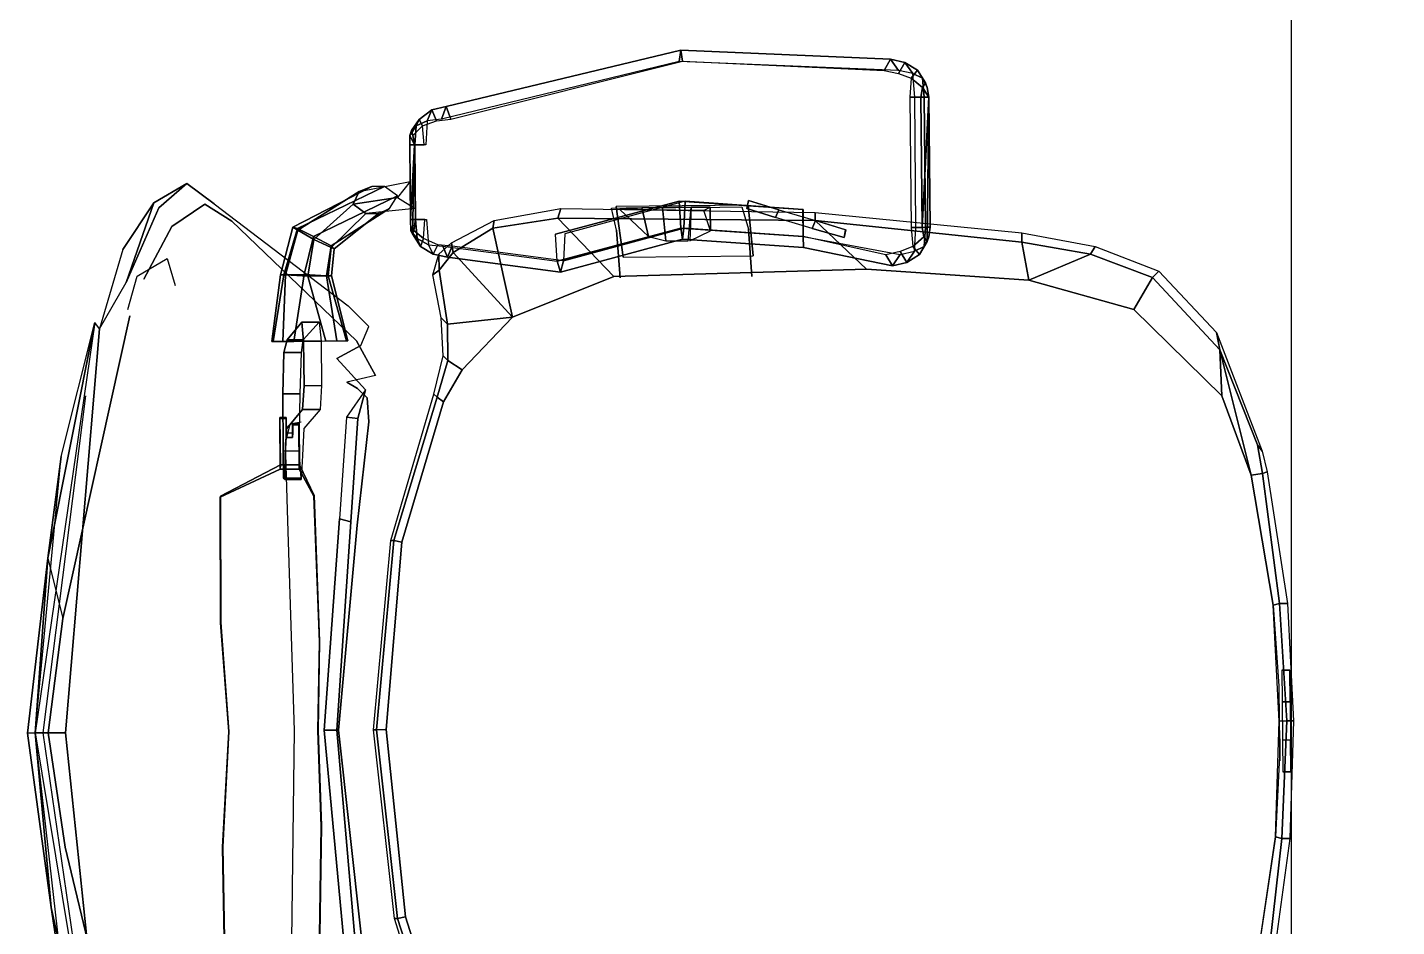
# Model space of a CAD drawing. Extents: x 126968 to 132038, y -1805 to 3860.
# Drawn here: x 131249.3 to 131319.7, y -291.1 to -244.8 of the extents above; entities that cross this region are included whole.
import ezdxf

# ---------------------------------------------------------------- set-up
doc = ezdxf.new("R2010")
doc.units = 0
doc.header["$MEASUREMENT"] = 0
doc.layers.get('0').update_dxf_attribs({"linetype": 'CONTINUOUS'})
doc.layers.add('PENA02', color=2, linetype='CONTINUOUS')

# ---------------------------------------------------------------- blocks, each defined once
blk = doc.blocks.new('AERON')
for p, q in [((58748.745, 182.561, 8.91), (58748.745, 182.806, 7.275)), ((58748.745, 182.071, 10.055), (58748.745, 182.561, 8.91)), ((58748.745, 181.253, 10.872), (58748.745, 182.071, 10.055))]:
    blk.add_line(p, q)
for points, invisible_edges in [([(58691.849, 206.758, 95.644), (58691.849, 154.767, 95.644), (58693.566, 153.623, 91.23), (58693.566, 207.903, 91.23)], 5), ([(58693.566, 207.903, 91.23), (58693.566, 153.623, 91.23), (58694.955, 154.522, 86.406), (58694.955, 207.003, 86.406)], 5), ([(58690.378, 204.06, 98.178), (58690.378, 157.465, 98.178), (58691.849, 154.767, 95.644), (58691.849, 206.758, 95.644)], 5), ([(58694.955, 207.003, 86.406), (58694.955, 154.522, 86.406), (58701.332, 160.735, 71.61), (58701.332, 200.791, 71.61)], 5), ([(58709.425, 201.935, 44.961), (58709.425, 159.59, 44.961), (58714.656, 157.546, 46.596), (58714.656, 203.979, 46.596)], 5), ([(58714.656, 203.979, 46.596), (58714.656, 157.546, 46.596), (58727.654, 157.301, 50.029), (58727.654, 204.224, 50.029)], 5), ([(58727.654, 204.224, 50.029), (58727.654, 157.301, 50.029), (58735.992, 157.955, 51.092), (58735.992, 203.57, 51.092)], 5), ([(58735.992, 203.57, 51.092), (58735.992, 157.955, 51.092), (58741.388, 159.508, 50.52), (58741.388, 202.017, 50.52)], 5), ([(58688.089, 201.526, 97.688), (58687.353, 198.093, 95.889), (58684.982, 180.763, 94.663), (58686.127, 180.763, 98.914)], 5), ([(58686.045, 186.648, 101.775), (58689.642, 202.18, 99.077), (58687.843, 201.853, 99.649), (58685.309, 189.755, 101.611)], 10), ([(58686.045, 186.648, 101.775), (58686.045, 174.877, 101.775), (58689.642, 159.345, 99.077), (58689.642, 202.18, 99.077)], 5), ([(58706.809, 199.237, 43.735), (58706.809, 162.288, 43.735), (58709.425, 159.59, 44.961), (58709.425, 201.935, 44.961)], 5), ([(58741.388, 202.017, 50.52), (58741.388, 159.508, 50.52), (58745.884, 164.004, 49.13), (58745.884, 197.521, 49.13)], 5), ([(58701.332, 200.791, 71.61), (58701.332, 160.735, 71.61), (58702.313, 162.533, 64.09), (58702.313, 198.992, 64.09)], 5), ([(58702.313, 198.992, 64.09), (58702.313, 162.533, 64.09), (58700.841, 162.86, 55.179), (58700.841, 198.665, 55.179)], 5), ([(58705.828, 197.602, 43.244), (58705.828, 163.923, 43.244), (58706.809, 162.288, 43.735), (58706.809, 199.237, 43.735)], 5), ([(58700.841, 198.665, 55.179), (58700.841, 162.86, 55.179), (58701.413, 163.187, 46.432), (58701.413, 198.338, 46.432)], 5), ([(58701.413, 198.338, 46.432), (58701.413, 163.187, 46.432), (58701.904, 163.677, 42.917), (58701.904, 197.848, 42.917)], 5), ([(58701.904, 197.848, 42.917), (58701.904, 163.677, 42.917), (58701.986, 164.904, 41.854), (58701.986, 196.621, 41.854)], 5), ([(58705.828, 163.923, 43.244), (58705.828, 197.602, 43.244), (58703.621, 190.409, 41.936), (58703.621, 171.116, 41.936)], 5), ([(58745.884, 197.521, 49.13), (58745.884, 164.004, 49.13), (58747.355, 168.092, 48.312), (58747.355, 193.433, 48.312)], 5), ([(58701.986, 164.904, 41.854), (58700.269, 180.763, 41.2), (58701.986, 196.621, 41.854)], 11), ([(58700.269, 180.763, 41.2), (58701.332, 191.308, 41.119), (58701.986, 196.621, 41.854)], 8), ([(58747.355, 193.433, 48.312), (58747.355, 168.092, 48.312), (58748.418, 174.795, 47.577), (58748.418, 186.73, 47.577)], 5), ([(58694.234, 186.707, 61.086), (58699.311, 185.684, 61.086), (58699.138, 192.517, 60.555), (58694.274, 192.394, 60.555)], 5), ([(58694.274, 192.385, 51.626), (58699.138, 192.507, 51.626), (58699.311, 185.711, 51.081), (58694.234, 186.733, 51.081)], 5), ([(58694.274, 192.394, 60.555), (58694.274, 192.385, 51.626), (58694.234, 186.733, 51.081), (58694.234, 186.707, 61.086)], 5), ([(58699.311, 185.684, 61.086), (58699.311, 185.711, 51.081), (58699.138, 192.507, 51.626), (58699.138, 192.517, 60.555)], 5), ([(58697.98, 180.763, 43.898), (58697.735, 191.553, 45.206), (58699.206, 191.471, 43.735), (58698.225, 180.763, 43.326)], 14), ([(58699.533, 180.763, 40.056), (58700.432, 191.471, 40.628), (58700.432, 191.635, 39.402), (58699.533, 180.763, 38.748)], 11), ([(58700.269, 180.763, 41.2), (58700.187, 180.763, 38.912), (58701.005, 191.471, 39.565), (58701.332, 191.308, 41.119)], 5), ([(58703.621, 171.116, 41.936), (58703.621, 180.763, 41.936), (58703.621, 190.409, 41.936), (58702.721, 180.763, 41.2)], 3), ([(58685.227, 180.763, 102.02), (58686.045, 186.648, 101.775), (58685.309, 189.755, 101.611), (58684.165, 180.763, 101.284)], 10), ([(58694.234, 186.733, 51.081), (58699.311, 185.711, 51.081), (58699.188, 180.777, 50.847), (58694.601, 180.777, 50.847)], 5), ([(58694.234, 186.707, 61.086), (58694.234, 186.733, 51.081), (58694.601, 180.777, 50.847), (58694.601, 180.777, 61.31)], 5), ([(58748.418, 186.73, 47.577), (58748.418, 174.795, 47.577), (58748.663, 178.964, 47.413), (58748.663, 182.561, 47.413)], 1), ([(58685.227, 180.763, 102.02), (58686.045, 174.877, 101.775), (58686.045, 186.648, 101.775)], 2), ([(58694.601, 180.777, 61.31), (58699.188, 180.777, 61.31), (58699.311, 185.684, 61.086), (58694.234, 186.707, 61.086)], 5), ([(58699.188, 180.777, 61.31), (58699.188, 180.777, 50.847), (58699.311, 185.711, 51.081), (58699.311, 185.684, 61.086)], 5), ([(58687.353, 163.432, 95.889), (58688.089, 159.999, 97.688), (58686.127, 180.763, 98.914), (58684.982, 180.763, 94.663)], 5), ([(58694.234, 175.161, 61.023), (58699.311, 176.183, 61.023), (58699.188, 180.777, 61.31), (58694.601, 180.777, 61.31)], 5), ([(58694.601, 180.777, 50.847), (58699.188, 180.777, 50.847), (58699.311, 176.215, 51.085), (58694.234, 175.192, 51.085)], 5), ([(58694.601, 180.777, 61.31), (58694.601, 180.777, 50.847), (58694.234, 175.192, 51.085), (58694.234, 175.161, 61.023)], 5), ([(58697.735, 169.972, 45.206), (58697.98, 180.763, 43.898), (58698.225, 180.763, 43.326), (58699.206, 170.054, 43.735)], 14), ([(58699.311, 176.183, 61.023), (58699.311, 176.215, 51.085), (58699.188, 180.777, 50.847), (58699.188, 180.777, 61.31)], 5), ([(58700.432, 170.054, 40.628), (58699.533, 180.763, 40.056), (58699.533, 180.763, 38.748), (58700.432, 169.89, 39.402)], 11), ([(58700.187, 180.763, 38.912), (58700.269, 180.763, 41.2), (58701.332, 170.217, 41.119), (58701.005, 170.054, 39.565)], 5), ([(58701.986, 164.904, 41.854), (58701.332, 170.217, 41.119), (58700.269, 180.763, 41.2)], 8), ([(58694.234, 175.192, 51.085), (58699.311, 176.215, 51.085), (58699.097, 168.708, 51.653), (58694.274, 168.708, 51.653)], 5), ([(58694.274, 168.672, 60.459), (58699.097, 168.672, 60.459), (58699.311, 176.183, 61.023), (58694.234, 175.161, 61.023)], 5), ([(58699.097, 168.672, 60.459), (58699.097, 168.708, 51.653), (58699.311, 176.215, 51.085), (58699.311, 176.183, 61.023)], 5), ([(58689.642, 159.345, 99.077), (58686.045, 174.877, 101.775), (58685.309, 171.77, 101.611), (58687.843, 159.672, 99.649)], 10), ([(58694.234, 175.161, 61.023), (58694.234, 175.192, 51.085), (58694.274, 168.708, 51.653), (58694.274, 168.672, 60.459)], 5), ([(58697.653, 165.966, 48.476), (58697.735, 169.972, 45.206), (58699.206, 170.054, 43.735), (58699.288, 166.62, 43.571)], 14), ([(58699.288, 166.62, 43.571), (58698.797, 169.89, 42.999), (58700.432, 170.054, 40.628)], 11), ([(58701.005, 170.054, 39.565), (58701.332, 170.217, 41.119), (58701.986, 164.904, 41.854), (58701.413, 164.74, 40.301)], 5), ([(58694.274, 168.672, 60.459), (58694.274, 168.708, 51.653), (58697.381, 167.309, 53.138), (58697.381, 167.083, 59.019)], 1), ([(58694.274, 168.708, 51.653), (58699.097, 168.708, 51.653), (58698.362, 167.309, 53.138), (58697.381, 167.309, 53.138)], 1), ([(58697.381, 167.083, 59.019), (58698.362, 167.083, 59.019), (58699.097, 168.672, 60.459), (58694.274, 168.672, 60.459)], 4), ([(58698.362, 167.083, 59.019), (58698.362, 167.309, 53.138), (58699.097, 168.708, 51.653), (58699.097, 168.672, 60.459)], 4), ([(58697.653, 167.847, 38.912), (58697.571, 167.765, 37.358), (58697.571, 166.375, 36.623), (58697.653, 166.62, 39.892)], 4), ([(58697.653, 167.847, 38.912), (58697.653, 166.62, 39.892), (58698.552, 166.62, 39.811), (58698.47, 167.847, 38.912)], 2), ([(58697.708, 165.674, 53.138), (58697.381, 167.309, 53.138), (58698.362, 167.309, 53.138), (58698.035, 165.674, 53.138)], 5), ([(58697.708, 164.704, 53.138), (58697.381, 164.704, 53.138), (58697.381, 167.309, 53.138), (58697.708, 165.674, 53.138)], 4), ([(58697.381, 164.642, 59.019), (58697.708, 164.642, 59.019), (58697.708, 165.448, 59.019), (58697.381, 167.083, 59.019)], 4), ([(58697.381, 167.083, 59.019), (58697.708, 165.448, 59.019), (58698.035, 165.448, 59.019), (58698.362, 167.083, 59.019)], 5), ([(58698.362, 165.031, 53.138), (58698.035, 165.031, 53.138), (58698.035, 165.674, 53.138), (58698.362, 167.309, 53.138)], 4), ([(58698.035, 164.969, 59.019), (58698.362, 164.969, 59.019), (58698.362, 167.083, 59.019), (58698.035, 165.448, 59.019)], 4), ([(58697.653, 166.62, 39.892), (58697.571, 166.375, 36.623), (58697.571, 163.432, 37.358), (58697.735, 165.231, 41.446)], 5), ([(58697.653, 165.966, 48.476), (58699.288, 166.62, 43.571), (58700.351, 161.634, 45.778)], 11), ([(58698.552, 166.62, 39.811), (58697.653, 166.62, 39.892), (58697.735, 165.231, 41.446), (58698.634, 165.231, 41.364)], 5), ([(58699.288, 166.62, 43.571), (58701.822, 163.269, 42.345), (58700.351, 161.634, 45.778)], 11), ([(58699.288, 166.62, 43.571), (58700.841, 164.658, 40.056), (58700.351, 161.634, 45.778)], 11), ([(58701.822, 163.269, 42.345), (58699.288, 166.62, 43.571), (58700.841, 164.658, 40.056)], 11), ([(58697.653, 165.966, 48.476), (58700.351, 161.634, 45.778), (58701.577, 160.98, 60.738), (58697.898, 164.985, 57.877)], 5), ([(58697.735, 165.231, 41.446), (58697.571, 163.432, 37.358), (58697.653, 161.307, 39.484), (58697.817, 160.653, 42.427)], 9), ([(58698.552, 164.25, 60.82), (58699.451, 164.25, 60.738), (58698.634, 165.231, 41.364), (58697.735, 165.231, 41.446)], 4), ([(58697.735, 165.231, 41.446), (58697.817, 160.653, 42.427), (58698.552, 159.754, 60.574), (58698.552, 164.25, 60.82)], 5), ([(58698.47, 164.904, 62.536), (58697.898, 164.985, 57.877), (58701.577, 160.98, 60.738), (58701.986, 159.999, 64.253)], 10), ([(58701.413, 164.74, 40.301), (58701.986, 164.904, 41.854), (58701.904, 163.677, 42.917), (58701.822, 163.269, 42.345)], 5), ([(58698.552, 164.25, 60.82), (58698.552, 159.754, 60.574), (58698.634, 160.735, 62.618), (58698.634, 163.024, 62.7)], 1), ([(58701.822, 163.269, 42.345), (58701.904, 163.677, 42.917), (58701.413, 163.187, 46.432), (58700.351, 161.634, 45.778)], 5), ([(58701.413, 163.187, 46.432), (58700.841, 162.86, 55.179), (58700.351, 161.634, 45.778)], 10), ([(58700.351, 161.634, 45.778), (58700.841, 162.86, 55.179), (58701.577, 160.98, 60.738)], 3), ([(58702.313, 162.533, 64.09), (58701.577, 160.98, 60.738), (58700.841, 162.86, 55.179)], 11), ([(58701.986, 159.999, 64.253), (58702.313, 162.533, 64.09), (58701.332, 160.735, 71.61), (58700.923, 158.936, 70.875)], 5), ([(58701.577, 160.98, 60.738), (58702.313, 162.533, 64.09), (58701.986, 159.999, 64.253)], 11), ([(58700.923, 158.936, 70.875), (58701.332, 160.735, 71.61), (58694.955, 154.522, 86.406), (58694.056, 153.623, 85.671)], 5), ([(58690.051, 157.301, 93.191), (58691.195, 153.786, 92.129), (58689.478, 157.628, 96.053), (58689.56, 159.018, 95.235)], 5), ([(58690.95, 153.541, 94.908), (58691.849, 154.767, 95.644), (58690.378, 157.465, 98.178), (58689.315, 155.912, 97.769)], 5), ([(58691.604, 156.402, 90.167), (58692.666, 152.56, 90.576), (58691.195, 153.786, 92.129), (58690.051, 157.301, 93.191)], 5), ([(58692.012, 157.792, 85.671), (58694.056, 153.623, 85.671), (58692.666, 152.56, 90.576), (58691.604, 156.402, 90.167)], 5), ([(58721.768, 157.628, 41.691), (58714.983, 157.628, 41.119), (58714.82, 155.176, 43.326), (58721.605, 155.176, 43.898)], 5), ([(58714.82, 155.176, 43.326), (58714.983, 157.628, 41.119), (58715.147, 156.566, 39.32), (58714.82, 153.95, 42.754)], 10), ([(58721.768, 157.628, 41.691), (58721.605, 155.176, 43.898), (58721.605, 153.95, 43.244), (58721.85, 156.566, 40.219)], 10), ([(58718.008, 147.9, 70.875), (58724.384, 154.195, 70.956), (58718.008, 153.704, 70.875), (58711.632, 155.339, 70.057)], 9), ([(58721.605, 155.176, 43.898), (58714.82, 155.176, 43.326), (58714.575, 154.031, 46.514), (58721.278, 154.031, 47.004)], 5), ([(58692.666, 152.56, 90.576), (58693.566, 153.623, 91.23), (58691.849, 154.767, 95.644), (58690.95, 153.541, 94.908)], 5), ([(58694.056, 153.623, 85.671), (58694.955, 154.522, 86.406), (58693.566, 153.623, 91.23), (58692.666, 152.56, 90.576)], 5), ([(58721.278, 154.031, 47.004), (58714.575, 154.031, 46.514), (58715.31, 154.031, 48.966), (58720.133, 154.031, 49.375)], 5), ([(58720.133, 154.031, 49.375), (58715.31, 154.031, 48.966), (58717.681, 154.031, 50.193)], 1)]:
    blk.add_3dface(points, dxfattribs=dict(invisible_edges=invisible_edges))
for points in [[(58688.089, 201.526, 97.688), (58686.127, 180.763, 98.914), (58684.574, 180.763, 100.14), (58687.843, 201.853, 99.649)], [(58686.045, 194.987, 99.241), (58685.309, 189.755, 101.611), (58687.843, 201.853, 99.649)], [(58703.048, 190.49, 41.2), (58703.212, 190.49, 41.854), (58705.501, 197.848, 43.244), (58705.337, 198.011, 42.672)], [(58705.828, 197.602, 43.244), (58705.501, 197.848, 43.244), (58703.212, 190.49, 41.854), (58703.621, 190.409, 41.936)], [(58686.045, 194.987, 99.241), (58684.574, 180.763, 100.14), (58685.309, 189.755, 101.611)], [(58748.418, 186.73, 47.577), (58748.745, 186.812, 47.086), (58747.927, 193.515, 47.74), (58747.355, 193.433, 48.312)], [(58748.173, 193.597, 47.25), (58747.927, 193.515, 47.74), (58748.745, 186.812, 47.086), (58749.154, 186.812, 46.514)], [(58699.533, 180.763, 38.748), (58700.432, 191.635, 39.402), (58701.005, 191.471, 39.565), (58700.187, 180.763, 38.912)], [(58702.067, 180.763, 40.628), (58702.231, 180.763, 41.2), (58703.212, 190.49, 41.854), (58703.048, 190.49, 41.2)], [(58703.621, 190.409, 41.936), (58703.212, 190.49, 41.854), (58702.231, 180.763, 41.2), (58702.721, 180.763, 41.2)], [(58685.309, 189.755, 101.611), (58684.574, 180.763, 100.14), (58684.165, 180.763, 101.284)], [(58748.663, 180.763, 47.413), (58749.072, 180.763, 46.759), (58748.745, 186.812, 47.086), (58748.418, 186.73, 47.577)], [(58749.154, 186.812, 46.514), (58748.745, 186.812, 47.086), (58749.072, 180.763, 46.759), (58749.399, 180.763, 46.269)], [(58684.574, 180.763, 100.14), (58685.309, 171.77, 101.611), (58684.165, 180.763, 101.284)], [(58685.309, 171.77, 101.611), (58686.045, 174.877, 101.775), (58685.227, 180.763, 102.02), (58684.165, 180.763, 101.284)], [(58684.574, 180.763, 100.14), (58686.045, 166.539, 99.241), (58685.309, 171.77, 101.611)], [(58686.127, 180.763, 98.914), (58688.089, 159.999, 97.688), (58687.843, 159.672, 99.649), (58684.574, 180.763, 100.14)], [(58700.432, 169.89, 39.402), (58699.533, 180.763, 38.748), (58700.187, 180.763, 38.912), (58701.005, 170.054, 39.565)], [(58702.231, 180.763, 41.2), (58702.067, 180.763, 40.628), (58703.048, 171.035, 41.2), (58703.212, 171.035, 41.854)], [(58703.212, 171.035, 41.854), (58703.621, 171.116, 41.936), (58702.721, 180.763, 41.2), (58702.231, 180.763, 41.2)], [(58749.072, 180.763, 46.759), (58748.663, 180.763, 47.413), (58748.418, 174.795, 47.577), (58748.745, 174.713, 47.086)], [(58748.745, 174.713, 47.086), (58749.154, 174.713, 46.514), (58749.399, 180.763, 46.269), (58749.072, 180.763, 46.759)], [(58748.745, 174.713, 47.086), (58748.418, 174.795, 47.577), (58747.355, 168.092, 48.312), (58747.927, 168.01, 47.74)], [(58747.927, 168.01, 47.74), (58748.173, 167.928, 47.25), (58749.154, 174.713, 46.514), (58748.745, 174.713, 47.086)], [(58685.309, 171.77, 101.611), (58686.045, 166.539, 99.241), (58687.843, 159.672, 99.649)], [(58703.212, 171.035, 41.854), (58703.048, 171.035, 41.2), (58705.337, 163.514, 42.672), (58705.501, 163.677, 43.244)], [(58705.501, 163.677, 43.244), (58705.828, 163.923, 43.244), (58703.621, 171.116, 41.936), (58703.212, 171.035, 41.854)], [(58700.432, 169.89, 39.402), (58701.005, 170.054, 39.565), (58701.413, 164.74, 40.301), (58700.841, 164.658, 40.056)], [(58697.571, 167.765, 37.358), (58697.653, 167.847, 38.912), (58698.47, 167.847, 38.912), (58698.47, 167.765, 37.277)], [(58697.571, 166.375, 36.623), (58697.571, 167.765, 37.358), (58698.47, 167.765, 37.277), (58698.389, 166.375, 36.541)], [(58747.927, 168.01, 47.74), (58747.355, 168.092, 48.312), (58745.802, 161.634, 48.966), (58747.682, 166.539, 47.985)], [(58745.884, 164.004, 49.13), (58745.802, 161.634, 48.966), (58747.355, 168.092, 48.312)], [(58747.682, 166.539, 47.985), (58747.927, 166.866, 47.331), (58748.173, 167.928, 47.25), (58747.927, 168.01, 47.74)], [(58697.381, 167.083, 59.019), (58697.381, 167.309, 53.138), (58697.381, 164.704, 53.138), (58697.381, 164.642, 59.019)], [(58698.362, 164.969, 59.019), (58698.362, 165.031, 53.138), (58698.362, 167.309, 53.138), (58698.362, 167.083, 59.019)], [(58697.571, 163.432, 37.358), (58697.571, 166.375, 36.623), (58698.389, 166.375, 36.541), (58698.47, 163.432, 37.358)], [(58745.802, 161.634, 48.966), (58745.638, 160.735, 48.476), (58747.927, 166.866, 47.331), (58747.682, 166.539, 47.985)], [(58697.708, 165.674, 53.138), (58697.708, 165.448, 59.019), (58697.708, 164.642, 59.019), (58697.708, 164.704, 53.138)], [(58697.708, 165.674, 53.138), (58698.035, 165.674, 53.138), (58698.035, 165.448, 59.019), (58697.708, 165.448, 59.019)], [(58698.035, 165.031, 53.138), (58698.035, 164.969, 59.019), (58698.035, 165.448, 59.019), (58698.035, 165.674, 53.138)], [(58698.035, 165.031, 53.138), (58698.362, 165.031, 53.138), (58698.362, 164.969, 59.019), (58698.035, 164.969, 59.019)], [(58697.708, 164.642, 59.019), (58697.381, 164.642, 59.019), (58697.381, 164.704, 53.138), (58697.708, 164.704, 53.138)], [(58698.552, 164.25, 60.82), (58698.634, 163.024, 62.7), (58699.533, 163.024, 62.7), (58699.451, 164.25, 60.738)], [(58701.413, 164.74, 40.301), (58701.822, 163.269, 42.345), (58700.841, 164.658, 40.056)], [(58706.073, 161.797, 43.816), (58705.501, 163.677, 43.244), (58705.337, 163.514, 42.672), (58705.828, 161.552, 43.326)], [(58706.809, 162.288, 43.735), (58705.828, 163.923, 43.244), (58705.501, 163.677, 43.244), (58706.073, 161.797, 43.816)], [(58741.388, 159.508, 50.52), (58742.369, 157.873, 50.111), (58745.802, 161.634, 48.966), (58745.884, 164.004, 49.13)], [(58697.653, 161.307, 39.484), (58697.571, 163.432, 37.358), (58698.47, 163.432, 37.358), (58698.552, 161.307, 39.484)], [(58698.634, 163.024, 62.7), (58698.634, 160.735, 62.618), (58699.533, 160.735, 62.536), (58699.533, 163.024, 62.7)], [(58706.809, 162.288, 43.735), (58706.073, 161.797, 43.816), (58706.073, 159.917, 44.47), (58709.425, 159.59, 44.961)], [(58705.746, 159.59, 43.98), (58706.073, 159.917, 44.47), (58706.073, 161.797, 43.816), (58705.828, 161.552, 43.326)], [(58742.369, 157.873, 50.111), (58742.696, 157.546, 49.375), (58745.638, 160.735, 48.476), (58745.802, 161.634, 48.966)], [(58697.735, 157.301, 57.713), (58697.571, 160.735, 58.858), (58696.999, 160.735, 56.651), (58697.49, 157.301, 55.833)], [(58697.49, 157.301, 55.833), (58696.999, 160.735, 56.651), (58697.081, 160.735, 54.28), (58697.653, 157.301, 53.953)], [(58697.653, 157.301, 53.953), (58697.081, 160.735, 54.28), (58698.143, 160.735, 52.4), (58698.716, 157.301, 52.481)], [(58698.879, 157.383, 59.103), (58699.778, 160.735, 59.185), (58697.571, 160.735, 58.858), (58697.735, 157.301, 57.713)], [(58697.817, 160.653, 42.427), (58697.653, 161.307, 39.484), (58698.552, 161.307, 39.484), (58698.634, 160.653, 42.427)], [(58699.451, 159.754, 60.574), (58698.552, 159.754, 60.574), (58697.817, 160.653, 42.427), (58698.634, 160.653, 42.427)], [(58700.351, 160.735, 52.645), (58699.86, 157.383, 53.953), (58698.716, 157.301, 52.481), (58698.143, 160.735, 52.4)], [(58698.634, 160.735, 62.618), (58698.552, 159.754, 60.574), (58699.451, 159.754, 60.574), (58699.533, 160.735, 62.536)], [(58699.942, 157.383, 57.713), (58700.841, 160.735, 57.223), (58699.778, 160.735, 59.185), (58698.879, 157.383, 59.103)], [(58699.86, 157.383, 53.953), (58700.351, 160.735, 52.645), (58700.923, 160.735, 54.934), (58700.105, 157.383, 55.833)], [(58700.105, 157.383, 55.833), (58700.923, 160.735, 54.934), (58700.841, 160.735, 57.223), (58699.942, 157.383, 57.713)], [(58689.315, 155.912, 97.769), (58688.089, 159.999, 97.688), (58689.478, 157.628, 96.053), (58690.95, 153.541, 94.908)], [(58705.337, 157.383, 44.634), (58705.664, 157.138, 45.37), (58706.073, 159.917, 44.47), (58705.746, 159.59, 43.98)], [(58709.425, 159.59, 44.961), (58706.073, 159.917, 44.47), (58705.664, 157.138, 45.37), (58706.4, 156.239, 46.269)], [(58708.444, 155.012, 47.985), (58709.425, 159.59, 44.961), (58709.425, 159.59, 44.961), (58706.4, 156.239, 46.269)], [(58711.795, 154.522, 50.111), (58714.656, 157.546, 46.596), (58709.425, 159.59, 44.961), (58708.444, 155.012, 47.985)], [(58735.992, 157.955, 51.092), (58739.18, 156.647, 50.928), (58742.369, 157.873, 50.111), (58741.388, 159.508, 50.52)], [(58727.654, 157.301, 50.029), (58725.038, 154.767, 52.481), (58735.665, 155.993, 51.664), (58735.992, 157.955, 51.092)], [(58735.992, 157.955, 51.092), (58735.665, 155.993, 51.664), (58739.18, 156.647, 50.928), (58735.992, 157.955, 51.092)], [(58739.18, 156.647, 50.928), (58739.426, 156.239, 50.274), (58742.696, 157.546, 49.375), (58742.369, 157.873, 50.111)], [(58689.478, 157.628, 96.053), (58691.195, 153.786, 92.129), (58692.666, 152.56, 90.576), (58690.95, 153.541, 94.908)], [(58698.143, 154.849, 55.997), (58698.389, 155.012, 57.795), (58697.735, 157.301, 57.713), (58697.49, 157.301, 55.833)], [(58698.389, 154.931, 54.198), (58698.143, 154.849, 55.997), (58697.49, 157.301, 55.833), (58697.653, 157.301, 53.953)], [(58699.206, 155.339, 52.808), (58698.389, 154.931, 54.198), (58697.653, 157.301, 53.953), (58698.716, 157.301, 52.481)], [(58698.389, 155.012, 57.795), (58699.206, 155.503, 59.185), (58698.879, 157.383, 59.103), (58697.735, 157.301, 57.713)], [(58700.105, 155.83, 54.198), (58699.206, 155.339, 52.808), (58698.716, 157.301, 52.481), (58699.86, 157.383, 53.953)], [(58699.206, 155.503, 59.185), (58700.105, 155.912, 57.795), (58699.942, 157.383, 57.713), (58698.879, 157.383, 59.103)], [(58700.269, 155.993, 55.997), (58700.105, 155.83, 54.198), (58699.86, 157.383, 53.953), (58700.105, 157.383, 55.833)], [(58700.105, 155.912, 57.795), (58700.269, 155.993, 55.997), (58700.105, 157.383, 55.833), (58699.942, 157.383, 57.713)], [(58705.664, 156.32, 45.206), (58705.664, 157.138, 45.37), (58705.337, 157.383, 44.634)], [(58706.318, 155.748, 45.697), (58706.4, 156.239, 46.269), (58705.664, 157.138, 45.37), (58705.664, 156.32, 45.206)], [(58705.828, 155.912, 68.586), (58711.713, 156.729, 69.485), (58711.877, 157.301, 68.095), (58706.073, 156.484, 67.196)], [(58706.073, 156.484, 67.196), (58711.877, 157.301, 68.095), (58712.04, 156.729, 66.705), (58706.318, 155.912, 65.888)], [(58711.877, 157.301, 68.095), (58711.713, 156.729, 69.485), (58718.09, 155.094, 70.302), (58718.171, 155.666, 68.913)], [(58714.656, 157.546, 46.596), (58711.795, 154.522, 50.111), (58725.038, 154.767, 52.481), (58727.654, 157.301, 50.029)], [(58712.04, 156.729, 66.705), (58711.877, 157.301, 68.095), (58718.171, 155.666, 68.913), (58718.253, 155.094, 67.523)], [(58728.962, 157.138, 68.095), (58724.384, 156.157, 68.994), (58724.384, 155.585, 70.384), (58729.371, 156.566, 69.403)], [(58728.635, 156.566, 66.787), (58724.384, 155.585, 67.605), (58724.384, 156.157, 68.994), (58728.962, 157.138, 68.095)], [(58728.962, 157.138, 68.095), (58729.698, 156.974, 67.85), (58729.371, 156.402, 66.624), (58728.635, 156.566, 66.787)], [(58729.371, 156.566, 69.403), (58730.107, 156.402, 69.076), (58729.698, 156.974, 67.85), (58728.962, 157.138, 68.095)], [(58706.073, 156.484, 67.196), (58705.337, 156.32, 67.114), (58705.092, 155.83, 68.34), (58705.828, 155.912, 68.586)], [(58706.318, 155.912, 65.888), (58705.582, 155.83, 65.806), (58705.337, 156.32, 67.114), (58706.073, 156.484, 67.196)], [(58711.713, 156.729, 69.485), (58711.632, 155.339, 70.057), (58718.008, 153.704, 70.875), (58718.09, 155.094, 70.302)], [(58712.122, 155.339, 66.133), (58712.04, 156.729, 66.705), (58718.253, 155.094, 67.523), (58718.335, 153.704, 66.951)], [(58714.82, 153.95, 42.754), (58715.147, 156.566, 39.32), (58721.85, 156.566, 40.219), (58721.605, 153.95, 43.244)], [(58729.698, 156.974, 67.85), (58730.352, 156.566, 67.686), (58730.025, 156.157, 66.787), (58729.371, 156.402, 66.624)], [(58730.107, 156.402, 69.076), (58730.597, 156.157, 68.667), (58730.352, 156.566, 67.686), (58729.698, 156.974, 67.85)], [(58730.352, 156.566, 67.686), (58730.76, 155.912, 67.605), (58730.597, 155.666, 67.114), (58730.025, 156.157, 66.787)], [(58730.597, 156.157, 68.667), (58730.842, 155.666, 68.095), (58730.76, 155.912, 67.605), (58730.352, 156.566, 67.686)], [(58735.665, 155.993, 51.664), (58735.665, 155.503, 51.092), (58739.426, 156.239, 50.274), (58739.18, 156.647, 50.928)], [(58701.25, 153.704, 59.675), (58701.904, 154.195, 58.613), (58700.105, 155.912, 57.795), (58699.206, 155.503, 59.185)], [(58703.13, 153.95, 56.16), (58703.539, 153.296, 55.097), (58699.206, 155.339, 52.808), (58700.105, 155.83, 54.198)], [(58702.558, 154.195, 57.386), (58703.13, 153.95, 56.16), (58700.105, 155.83, 54.198), (58700.269, 155.993, 55.997)], [(58701.904, 154.195, 58.613), (58702.558, 154.195, 57.386), (58700.269, 155.993, 55.997), (58700.105, 155.912, 57.795)], [(58704.683, 155.912, 66.951), (58704.275, 155.258, 66.869), (58704.193, 155.094, 67.441), (58704.52, 155.503, 67.932)], [(58704.847, 155.503, 66.051), (58704.356, 155.094, 66.378), (58704.275, 155.258, 66.869), (58704.683, 155.912, 66.951)], [(58705.092, 155.83, 68.34), (58704.52, 155.503, 67.932), (58704.438, 154.522, 68.34), (58705.01, 154.522, 68.913)], [(58705.337, 156.32, 67.114), (58704.683, 155.912, 66.951), (58704.52, 155.503, 67.932), (58705.092, 155.83, 68.34)], [(58705.582, 155.83, 65.806), (58704.847, 155.503, 66.051), (58704.683, 155.912, 66.951), (58705.337, 156.32, 67.114)], [(58708.525, 154.604, 47.495), (58708.444, 155.012, 47.985), (58706.4, 156.239, 46.269), (58706.318, 155.748, 45.697)], [(58716.128, 154.031, 47.577), (58716.455, 155.503, 47.004), (58717.354, 155.748, 46.432), (58717.191, 154.031, 46.514)], [(58717.191, 154.031, 46.514), (58717.354, 155.748, 46.432), (58718.498, 155.748, 46.514), (58718.662, 154.031, 46.596)], [(58718.171, 155.666, 68.913), (58718.09, 155.094, 70.302), (58724.384, 155.585, 70.384), (58724.384, 156.157, 68.994)], [(58718.253, 155.094, 67.523), (58718.171, 155.666, 68.913), (58724.384, 156.157, 68.994), (58724.384, 155.585, 67.605)], [(58719.643, 155.258, 47.822), (58719.643, 154.031, 48.067), (58718.662, 154.031, 46.596), (58718.58, 155.748, 46.514)], [(58735.665, 155.503, 51.092), (58735.665, 155.993, 51.664), (58725.038, 154.767, 52.481), (58725.038, 154.358, 51.991)], [(58730.025, 156.157, 66.787), (58730.597, 155.666, 67.114), (58730.515, 155.176, 66.869), (58729.943, 155.176, 66.378)], [(58730.188, 155.176, 69.648), (58730.679, 155.176, 68.994), (58730.597, 156.157, 68.667), (58730.107, 156.402, 69.076)], [(58730.924, 148.473, 68.34), (58730.515, 155.176, 66.869), (58730.597, 155.666, 67.114), (58730.76, 155.912, 67.605)], [(58730.679, 155.176, 68.994), (58730.924, 155.176, 68.34), (58730.842, 155.666, 68.095), (58730.597, 156.157, 68.667)], [(58730.842, 155.666, 68.095), (58730.924, 155.176, 68.34), (58730.924, 148.473, 68.34), (58730.76, 155.912, 67.605)], [(58701.577, 153.05, 58.613), (58701.25, 153.704, 59.675), (58699.206, 155.503, 59.185), (58698.389, 155.012, 57.795)], [(58703.539, 153.296, 55.097), (58702.885, 152.805, 56.16), (58698.389, 154.931, 54.198), (58699.206, 155.339, 52.808)], [(58704.52, 155.503, 67.932), (58704.193, 155.094, 67.441), (58704.193, 154.522, 67.686), (58704.438, 154.522, 68.34)], [(58704.438, 150.68, 66.133), (58704.193, 154.522, 67.686), (58704.193, 155.094, 67.441), (58704.275, 155.258, 66.869)], [(58704.356, 155.094, 66.378), (58704.438, 154.522, 66.133), (58704.438, 150.68, 66.133), (58704.275, 155.258, 66.869)], [(58704.928, 154.522, 65.643), (58704.438, 154.522, 66.133), (58704.356, 155.094, 66.378), (58704.847, 155.503, 66.051)], [(58714.983, 154.113, 50.193), (58716.455, 155.503, 47.004), (58716.128, 154.031, 47.577)], [(58718.09, 155.094, 70.302), (58718.008, 153.704, 70.875), (58724.384, 154.195, 70.956), (58724.384, 155.585, 70.384)], [(58718.335, 153.704, 66.951), (58718.253, 155.094, 67.523), (58724.384, 155.585, 67.605), (58724.384, 154.195, 67.032)], [(58719.643, 155.258, 47.822), (58719.316, 154.195, 50.928), (58719.643, 154.031, 48.067)], [(58729.943, 148.473, 66.378), (58729.943, 155.176, 66.378), (58730.515, 155.176, 66.869), (58730.515, 148.473, 66.869)], [(58730.188, 155.176, 69.648), (58730.188, 148.473, 69.648), (58730.679, 148.473, 68.994), (58730.679, 155.176, 68.994)], [(58730.924, 148.473, 68.34), (58730.597, 147.982, 67.114), (58730.515, 148.473, 66.869), (58730.515, 155.176, 66.869)], [(58730.679, 155.176, 68.994), (58730.679, 148.473, 68.994), (58730.924, 148.473, 68.34), (58730.924, 155.176, 68.34)], [(58702.231, 152.805, 57.305), (58701.577, 153.05, 58.613), (58698.389, 155.012, 57.795), (58698.143, 154.849, 55.997)], [(58702.885, 152.805, 56.16), (58702.231, 152.805, 57.305), (58698.143, 154.849, 55.997), (58698.389, 154.931, 54.198)], [(58704.438, 150.68, 66.133), (58704.193, 150.189, 67.441), (58704.193, 150.68, 67.686), (58704.193, 154.522, 67.686)], [(58704.438, 150.68, 68.34), (58704.438, 154.522, 68.34), (58704.193, 154.522, 67.686), (58704.193, 150.68, 67.686)], [(58711.959, 154.031, 49.62), (58711.795, 154.522, 50.111), (58708.444, 155.012, 47.985), (58708.525, 154.604, 47.495)], [(58725.038, 154.358, 51.991), (58725.038, 154.767, 52.481), (58711.795, 154.522, 50.111), (58711.959, 154.031, 49.62)], [(58703.539, 153.377, 61.31), (58704.438, 153.95, 60.901), (58701.904, 154.195, 58.613), (58701.25, 153.704, 59.675)], [(58704.193, 152.56, 60.901), (58703.539, 153.377, 61.31), (58701.25, 153.704, 59.675), (58701.577, 153.05, 58.613)], [(58714.983, 154.113, 50.193), (58716.128, 154.031, 47.577), (58719.643, 154.031, 48.067), (58719.316, 154.195, 50.928)], [(58719.643, 154.031, 48.067), (58716.128, 154.031, 47.577), (58717.191, 154.031, 46.514), (58718.662, 154.031, 46.596)], [(58704.438, 150.68, 66.133), (58704.356, 150.189, 66.378), (58704.275, 149.944, 66.869), (58704.193, 150.189, 67.441)], [(58704.438, 150.68, 68.34), (58704.193, 150.68, 67.686), (58704.193, 150.189, 67.441), (58704.52, 149.699, 67.932)], [(58704.52, 149.699, 67.932), (58704.193, 150.189, 67.441), (58704.275, 149.944, 66.869), (58704.683, 149.372, 66.951)], [(58704.683, 149.372, 66.951), (58704.275, 149.944, 66.869), (58704.356, 150.189, 66.378), (58704.847, 149.699, 66.051)], [(58704.847, 149.699, 66.051), (58704.356, 150.189, 66.378), (58704.438, 150.68, 66.133), (58704.928, 150.68, 65.643)], [(58705.01, 150.68, 68.913), (58704.438, 150.68, 68.34), (58704.52, 149.699, 67.932), (58705.092, 149.454, 68.34)], [(58705.092, 149.454, 68.34), (58704.52, 149.699, 67.932), (58704.683, 149.372, 66.951), (58705.337, 148.881, 67.114)], [(58705.337, 148.881, 67.114), (58704.683, 149.372, 66.951), (58704.847, 149.699, 66.051), (58705.582, 149.454, 65.806)], [(58705.828, 149.372, 68.586), (58705.092, 149.454, 68.34), (58705.337, 148.881, 67.114), (58706.073, 148.718, 67.196)], [(58706.073, 148.718, 67.196), (58705.337, 148.881, 67.114), (58705.582, 149.454, 65.806), (58706.318, 149.372, 65.888)], [(58718.09, 146.511, 70.302), (58705.828, 149.372, 68.586), (58706.073, 148.718, 67.196), (58718.171, 145.938, 68.913)], [(58718.171, 145.938, 68.913), (58706.073, 148.718, 67.196), (58706.318, 149.372, 65.888), (58718.253, 146.511, 67.523)], [(58729.943, 148.473, 66.378), (58730.515, 148.473, 66.869), (58730.597, 147.982, 67.114), (58730.025, 147.492, 66.787)], [(58730.025, 147.492, 66.787), (58730.597, 147.982, 67.114), (58730.76, 147.737, 67.605), (58730.352, 147.083, 67.686)], [(58730.107, 147.246, 69.076), (58730.597, 147.492, 68.667), (58730.679, 148.473, 68.994), (58730.188, 148.473, 69.648)], [(58730.352, 147.083, 67.686), (58730.76, 147.737, 67.605), (58730.842, 147.982, 68.095), (58730.597, 147.492, 68.667)], [(58730.597, 147.492, 68.667), (58730.842, 147.982, 68.095), (58730.924, 148.473, 68.34), (58730.679, 148.473, 68.994)], [(58730.924, 148.473, 68.34), (58730.842, 147.982, 68.095), (58730.76, 147.737, 67.605), (58730.597, 147.982, 67.114)], [(58729.371, 147.246, 66.624), (58730.025, 147.492, 66.787), (58730.352, 147.083, 67.686), (58729.698, 146.674, 67.85)], [(58729.698, 146.674, 67.85), (58730.352, 147.083, 67.686), (58730.597, 147.492, 68.667), (58730.107, 147.246, 69.076)], [(58729.371, 147.083, 69.403), (58718.09, 146.511, 70.302), (58718.171, 145.938, 68.913), (58728.962, 146.511, 68.095)], [(58728.962, 146.511, 68.095), (58718.171, 145.938, 68.913), (58718.253, 146.511, 67.523), (58728.635, 147.083, 66.787)], [(58728.635, 147.083, 66.787), (58729.371, 147.246, 66.624), (58729.698, 146.674, 67.85), (58728.962, 146.511, 68.095)], [(58728.962, 146.511, 68.095), (58729.698, 146.674, 67.85), (58730.107, 147.246, 69.076), (58729.371, 147.083, 69.403)]]:
    blk.add_3dface(points)
at = {"linetype": 'Continuous'}
for points in [[(58749.317, 183.378, 3.27), (58749.317, 181.744, 3.27), (58748.908, 181.744, 1.635), (58748.908, 183.378, 1.635)], [(58748.908, 183.378, 4.905), (58748.908, 181.744, 4.905), (58749.317, 181.744, 3.27), (58749.317, 183.378, 3.27)], [(58748.908, 181.744, 4.905), (58748.908, 179.782, 4.905), (58749.317, 179.782, 3.27), (58749.317, 181.744, 3.27)], [(58749.317, 179.782, 3.27), (58749.317, 178.147, 3.27), (58748.908, 178.147, 1.635), (58748.908, 179.782, 1.635)], [(58748.908, 179.782, 4.905), (58748.908, 178.147, 4.905), (58749.317, 178.147, 3.27), (58749.317, 179.782, 3.27)], [(58724.956, 155.176, 3.27), (58723.076, 154.604, 3.27), (58723.24, 154.195, 4.905), (58725.12, 154.767, 4.905)], [(58726.673, 155.258, 1.635), (58725.12, 154.767, 1.635), (58724.956, 155.176, 3.27), (58726.591, 155.666, 3.27)], [(58726.591, 155.666, 3.27), (58724.956, 155.176, 3.27), (58725.12, 154.767, 4.905), (58726.673, 155.258, 4.905)], [(58723.24, 154.195, 1.635), (58721.687, 153.704, 1.635), (58721.605, 154.113, 3.27), (58723.076, 154.604, 3.27)], [(58723.076, 154.604, 3.27), (58721.605, 154.113, 3.27), (58721.687, 153.704, 4.905), (58723.24, 154.195, 4.905)]]:
    blk.add_3dface(points, dxfattribs=at)

msp = doc.modelspace()

# ---------------------------------------------------------------- linework, layer by layer
at = {"layer": 'PENA02', "linetype": 'Continuous', "elevation": -43.121}
msp.add_lwpolyline([(131389.309, -364.303), (131389.309, -204.303), (131314.309, -204.303), (131314.309, -364.303)], close=True, dxfattribs=at)

# ---------------------------------------------------------------- block references
at = {"extrusion": (0.001543, 1.48577e-05, 0.999999), "xscale": -1, "rotation": 180.551847169049}
msp.add_blockref('AERON', (72565.85, -665.567, 156.165), dxfattribs=at)

doc.saveas('drawing.dxf')
